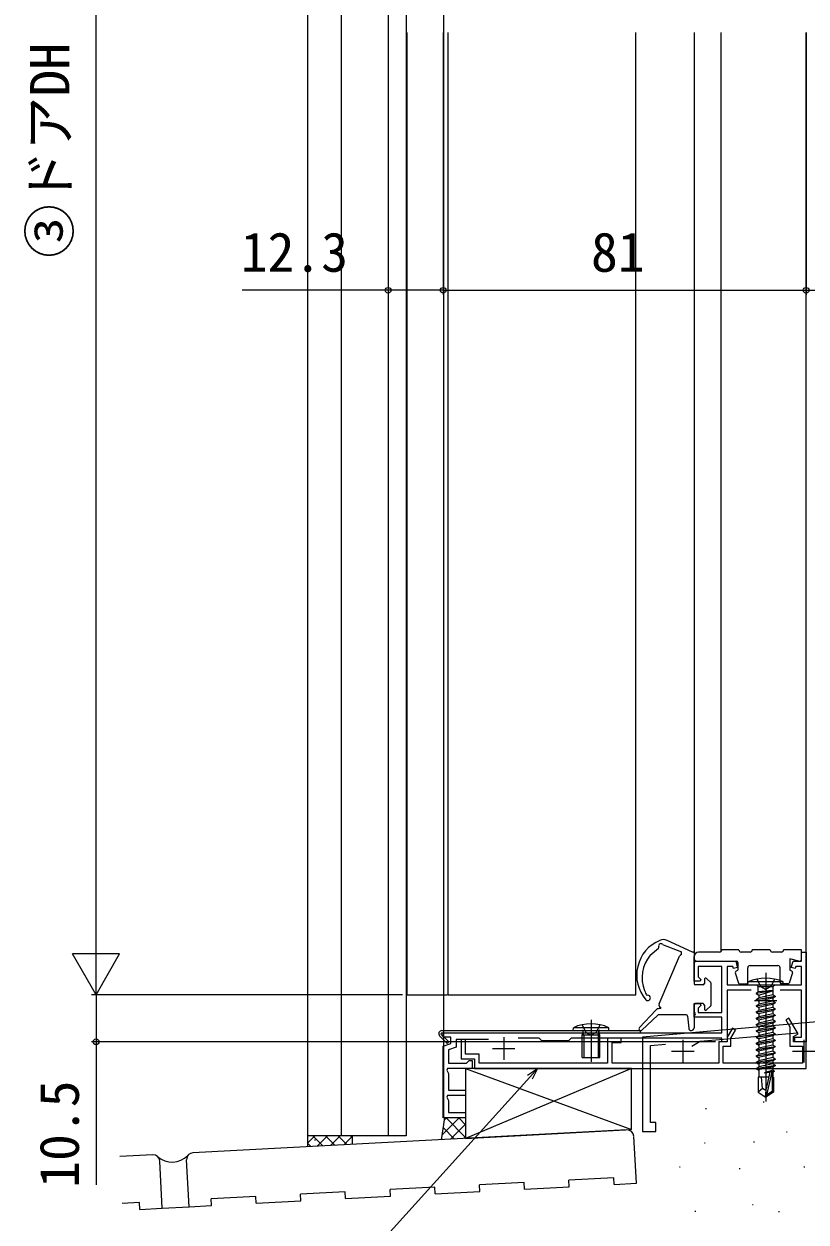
# Model space of a CAD drawing. Units: millimetres, scale not verified. Extents: x -525 to 525, y -783 to 779.
# Drawn here: x -236.5 to -61.9, y -234.6 to 32.7 of the extents above; entities that cross this region are included whole.
import ezdxf
from ezdxf.enums import TextEntityAlignment as Align

# ---------------------------------------------------------------- set-up
doc = ezdxf.new("R2010")
doc.units = ezdxf.units.MM
doc.header["$LTSCALE"] = 4
for name, color, linetype in [('0-3_YKK_11', 7, 'Continuous'), ('0-5_YKK_12', 2, 'Continuous'), ('0-6_YKK_13', 4, 'Continuous'), ('0-7_YKK_D', 6, 'Continuous'), ('0-9_YSS_K', 3, 'Continuous'), ('0-A_YSS_KE', 3, 'Continuous')]:
    doc.layers.add(name, color=color, linetype=linetype)
doc.styles.add('ＭＳ ゴシック', font='')
doc.styles.get('ＭＳ ゴシック').set_extended_font_data('MS Gothic')

msp = doc.modelspace()

# ---------------------------------------------------------------- linework, layer by layer
at = {"layer": '0-3_YKK_11'}
for p, q in [((-70.908, -182.71), (-70.908, -187.71)), ((-73.408, -185.21), (-68.408, -185.21)), ((-129.408, -193.41), (-129.408, -198.41)), ((-89.408, -194.01), (-89.408, -199.01)), ((-62.408, -194.01), (-62.408, -199.01)), ((-131.908, -195.91), (-126.908, -195.91)), ((-91.908, -196.51), (-86.908, -196.51)), ((-64.908, -196.51), (-59.908, -196.51))]:
    msp.add_line(p, q, dxfattribs=at)
for points in [[(-86.008, -179.886), (-85.372, -180.523), (-85.532, -180.91), (-86.908, -180.91), (-86.908, -176.41), (-77.608, -176.41), (-77.223, -177.844), (-78.093, -178.077), (-78.218, -177.61), (-79.508, -177.61), (-79.508, -181.71), (-62.908, -181.71), (-62.908, -177.61), (-64.198, -177.61), (-64.323, -178.077), (-65.193, -177.844), (-64.809, -176.41), (-62.908, -176.41), (-62.908, -174.41), (-61.908, -174.41), (-61.908, -194.41), (-64.408, -194.41), (-64.408, -193.41), (-62.908, -193.41), (-62.908, -182.91), (-67.675, -182.91)], [(-132.79, -193.91), (-140.008, -193.91), (-140.008, -195.632), (-141.708, -196.251), (-141.708, -199.21), (-137.708, -199.21), (-137.408, -198.91), (-137.108, -198.61), (-136.408, -198.61), (-136.408, -200.41), (-141.935, -200.41), (-142.131, -200.751), (-141.708, -201.484), (-141.708, -205.21), (-137.908, -205.21), (-137.908, -206.41), (-141.935, -206.41), (-142.131, -206.751), (-141.708, -207.484), (-141.708, -210.21), (-137.908, -210.21), (-137.908, -211.41), (-142.908, -211.41), (-142.908, -195.41), (-141.208, -194.792), (-141.208, -193.41), (-142.908, -193.41), (-142.908, -192.41), (-80.708, -192.41), (-80.708, -188.91), (-86.908, -188.91), (-86.908, -185.91), (-85.532, -185.91), (-85.372, -186.298), (-86.008, -186.935), (-86.008, -187.91), (-80.708, -187.91), (-80.708, -177.61), (-86.008, -177.61), (-86.008, -179.886)], [(-59.408, -181.41), (-59.408, -182.41), (-55.208, -182.41), (-55.208, -189.63), (-98.408, -193.41), (-98.408, -204.41), (-98.408, -214.41), (-95.408, -214.41), (-95.408, -212.41), (-96.608, -212.41), (-96.608, -195.26), (-93.252, -194.967)], [(-74.141, -182.91), (-79.508, -182.91), (-79.508, -194.41), (-80.708, -194.41), (-80.708, -193.61), (-114.308, -193.61), (-114.908, -194.21), (-120.908, -194.21), (-121.508, -193.61), (-126.175, -193.61)], [(-87.42, -195.362), (-85.572, -194.295), (-63.852, -192.394)]]:
    msp.add_lwpolyline(points, dxfattribs=at)
msp.add_lwpolyline([(-135.908, -200.41), (-61.908, -200.41), (-61.908, -194.41), (-64.708, -194.41), (-64.708, -193.21), (-63.698, -192.627), (-65.729, -189.11), (-66.422, -189.51), (-65.508, -191.093), (-65.508, -195.41), (-62.708, -195.41), (-62.708, -199.21), (-80.408, -199.21), (-80.408, -195.41), (-78.708, -195.41), (-78.708, -193.625), (-77.661, -191.81), (-78.353, -191.41), (-79.508, -193.41), (-79.508, -194.41), (-81.408, -194.41), (-81.408, -199.21), (-105.208, -199.21), (-105.208, -194.61), (-103.208, -194.61), (-103.208, -193.61), (-106.208, -193.61), (-106.208, -199.21), (-134.908, -199.21), (-134.908, -197.21), (-137.908, -197.21), (-137.908, -193.91), (-138.908, -193.91), (-138.908, -198.21), (-135.908, -198.21)], close=True, dxfattribs=at)
at = {"layer": '0-5_YKK_12'}
for p, q in [((-173.208, 55.537), (-173.208, -215.41)), ((-165.713, 55.537), (-165.713, -215.41)), ((-155.208, 55.537), (-155.208, -215.41)), ((-151.208, 55.537), (-151.208, -215.41)), ((-142.874, 55.537), (-142.82, -211.41)), ((-86.908, -176.41), (-80.908, -176.41)), ((-151.008, -183.91), (-142.008, -183.91)), ((-151.208, -215.41), (-173.208, -215.41))]:
    msp.add_line(p, q, dxfattribs=at)
for points in [[(-151.008, 30.817), (-151.008, -120.127), (-151.008, -183.41)], [(-86.908, 30.817), (-86.908, -120.127), (-86.908, -175.154)], [(-80.908, 30.817), (-80.908, -120.127), (-80.908, -174.31)], [(-61.908, -194.41), (-61.908, -120.127), (-61.908, 30.817)], [(-151.008, -13.918), (-151.008, -120.127), (-151.008, -183.91)]]:
    msp.add_lwpolyline(points, dxfattribs=at)
at = {"layer": '0-6_YKK_13'}
for p, q in [((-96.679, -175.099), (-94.869, -173.501)), ((-93.939, -172.678), (-89.725, -174.313)), ((-87.285, -174.448), (-92.935, -171.815)), ((-94.699, -185.965), (-90.122, -175.285)), ((-89.725, -174.949), (-89.725, -174.313)), ((-86.913, -174.586), (-86.908, -176.261)), ((-86.908, -176.41), (-86.908, -175.41)), ((-86.608, -176.261), (-86.908, -176.261)), ((-86.908, -176.41), (-77.408, -176.41)), ((-86.608, -176.261), (-86.608, -176.561)), ((-81.208, -174.41), (-85.908, -174.41)), ((-76.908, -173.91), (-80.708, -173.91)), ((-74.408, -174.41), (-76.408, -174.41)), ((-69.908, -173.91), (-73.908, -173.91)), ((-67.408, -174.41), (-69.408, -174.41)), ((-62.908, -173.91), (-66.908, -173.91)), ((-65.508, -175.91), (-65.508, -178.41)), ((-63.527, -176.396), (-65.508, -175.91)), ((-62.908, -175.91), (-62.908, -173.91)), ((-86.908, -176.561), (-86.908, -181.411)), ((-86.608, -176.561), (-86.908, -176.561)), ((-77.694, -179), (-76.974, -181.3)), ((-77.549, -178.646), (-77.108, -178.41)), ((-77.108, -176.71), (-77.108, -178.41)), ((-74.908, -181.21), (-74.908, -177.91)), ((-74.408, -177.41), (-68.208, -177.41)), ((-70.908, -179.055), (-70.908, -207.747)), ((-67.708, -181.21), (-67.708, -177.91)), ((-64.922, -179), (-65.642, -181.3)), ((-65.067, -178.646), (-65.508, -178.41)), ((-84.908, -181.711), (-86.608, -181.711)), ((-84.608, -180.511), (-84.608, -181.411)), ((-83.196, -181.199), (-84.096, -180.299)), ((-83.108, -186.211), (-83.108, -181.411)), ((-76.688, -181.51), (-75.208, -181.51)), ((-74.908, -181.71), (-74.83, -181.058)), ((-74.908, -181.71), (-66.908, -181.71)), ((-66.987, -181.058), (-74.83, -181.058)), ((-68.908, -180.399), (-69.763, -182.114)), ((-68.833, -181.71), (-69.233, -182.11)), ((-65.928, -181.51), (-67.408, -181.51)), ((-66.908, -181.71), (-66.987, -181.058)), ((-73.008, -183.56), (-69.408, -182.96)), ((-69.408, -183.06), (-73.008, -183.66)), ((-73.008, -183.56), (-73.008, -183.66)), ((-73.008, -183.56), (-73.008, -183.66)), ((-73.008, -183.66), (-72.458, -183.978)), ((-73.008, -184.96), (-68.808, -184.26)), ((-69.408, -182.96), (-72.583, -183.254)), ((-72.458, -183.978), (-69.408, -183.06)), ((-69.233, -183.915), (-72.458, -184.643)), ((-72.458, -183.978), (-72.458, -184.643)), ((-69.763, -182.114), (-70.908, -182.723)), ((-69.408, -182.96), (-69.408, -183.06)), ((-68.808, -184.36), (-69.358, -184.678)), ((-69.233, -183.915), (-69.233, -182.11)), ((-69.233, -183.915), (-68.808, -184.26)), ((-68.808, -184.26), (-68.808, -184.36)), ((-94.302, -187.011), (-94.733, -187.011)), ((-94.358, -187.011), (-94.733, -187.011)), ((-94.302, -187.011), (-94.302, -186.792)), ((-86.908, -186.211), (-86.908, -187.911)), ((-84.908, -185.911), (-86.608, -185.911)), ((-84.608, -186.211), (-84.608, -187.111)), ((-83.196, -186.423), (-84.096, -187.323)), ((-73.008, -184.96), (-72.458, -184.643)), ((-73.008, -184.96), (-73.008, -185.06)), ((-73.008, -186.36), (-68.808, -185.66)), ((-68.808, -185.76), (-73.008, -186.46)), ((-73.008, -186.36), (-72.458, -186.043)), ((-73.008, -186.36), (-73.008, -186.46)), ((-73.008, -186.46), (-72.458, -186.778)), ((-73.008, -187.76), (-68.808, -187.06)), ((-69.358, -184.678), (-72.458, -185.378)), ((-69.358, -185.343), (-72.458, -186.043)), ((-69.358, -185.343), (-72.458, -186.043)), ((-72.458, -185.378), (-72.458, -186.043)), ((-70.908, -186.428), (-72.458, -186.778)), ((-69.358, -186.743), (-72.458, -187.443)), ((-72.458, -186.778), (-72.458, -187.443)), ((-69.358, -186.078), (-70.908, -186.428)), ((-69.358, -184.678), (-69.358, -185.343)), ((-68.808, -185.66), (-69.358, -185.343)), ((-68.808, -185.76), (-69.358, -186.078)), ((-69.358, -186.078), (-69.358, -186.743)), ((-68.808, -187.06), (-69.358, -186.743)), ((-68.808, -185.66), (-68.808, -185.76)), ((-68.808, -187.06), (-68.808, -187.16)), ((-109.908, -189.485), (-109.908, -198.91)), ((-95.465, -187.33), (-99.101, -191.239)), ((-94.995, -188.492), (-98.535, -191.803)), ((-88.679, -188.411), (-94.79, -188.411)), ((-88.381, -188.68), (-88.105, -191.372)), ((-86.908, -188.511), (-86.908, -191.311)), ((-68.808, -187.16), (-73.008, -187.86)), ((-73.008, -187.76), (-72.458, -187.443)), ((-73.008, -187.76), (-73.008, -187.86)), ((-73.008, -187.86), (-72.458, -188.178)), ((-73.008, -189.16), (-68.808, -188.46)), ((-73.008, -189.16), (-72.458, -188.843)), ((-73.008, -189.16), (-73.008, -189.26)), ((-70.908, -187.828), (-72.458, -188.178)), ((-69.358, -188.143), (-72.458, -188.843)), ((-72.458, -188.178), (-72.458, -188.843)), ((-70.908, -189.228), (-72.458, -189.578)), ((-69.358, -189.543), (-72.458, -190.243)), ((-72.458, -189.578), (-72.458, -190.243)), ((-69.358, -187.478), (-70.908, -187.828)), ((-69.358, -188.878), (-70.908, -189.228)), ((-68.808, -188.46), (-69.358, -188.143)), ((-68.808, -188.56), (-69.358, -188.878)), ((-69.358, -188.878), (-69.358, -189.543)), ((-68.808, -189.86), (-69.358, -189.543)), ((-68.808, -188.46), (-68.808, -188.56)), ((-143.301, -192.41), (-143.415, -192.688)), ((-143.301, -192.41), (-98.91, -192.41)), ((-143.21, -191.91), (-98.91, -191.91)), ((-113.908, -191.91), (-113.852, -191.268)), ((-113.908, -191.91), (-105.908, -191.91)), ((-105.964, -191.268), (-113.852, -191.268)), ((-111.908, -190.623), (-111.053, -192.353)), ((-111.908, -192.91), (-111.649, -192.177)), ((-111.529, -192.91), (-111.64, -192.084)), ((-111.053, -192.353), (-109.908, -192.962)), ((-108.763, -192.353), (-109.908, -192.962)), ((-107.908, -190.623), (-108.763, -192.353)), ((-108.287, -192.91), (-108.176, -192.084)), ((-107.908, -192.91), (-108.167, -192.177)), ((-105.908, -191.91), (-105.964, -191.268)), ((-98.91, -191.91), (-98.91, -192.41)), ((-73.008, -190.56), (-68.808, -189.86)), ((-68.808, -189.96), (-73.008, -190.66)), ((-73.008, -190.56), (-72.458, -190.243)), ((-73.008, -190.56), (-73.008, -190.66)), ((-73.008, -190.66), (-72.458, -190.978)), ((-73.008, -191.96), (-68.808, -191.26)), ((-73.008, -191.96), (-72.458, -191.643)), ((-73.008, -191.96), (-73.008, -192.06)), ((-70.908, -190.628), (-72.458, -190.978)), ((-69.358, -190.943), (-72.458, -191.643)), ((-72.458, -190.978), (-72.458, -191.643)), ((-70.908, -192.028), (-72.458, -192.378)), ((-69.358, -192.343), (-72.458, -193.043)), ((-72.458, -192.378), (-72.458, -193.043)), ((-69.358, -190.278), (-70.908, -190.628)), ((-68.808, -189.96), (-69.358, -190.278)), ((-69.358, -190.278), (-69.358, -190.943)), ((-68.808, -191.26), (-69.358, -190.943)), ((-69.358, -191.678), (-69.358, -192.343)), ((-68.808, -192.66), (-69.358, -192.343)), ((-68.808, -189.86), (-68.808, -189.96)), ((-68.808, -191.26), (-68.808, -191.36)), ((-142, -194.81), (-143.705, -193.105)), ((-141.646, -194.457), (-143.415, -192.688)), ((-142, -194.81), (-141.646, -194.457)), ((-111.908, -197.91), (-111.908, -192.91)), ((-107.908, -192.91), (-111.908, -192.91)), ((-111.529, -192.91), (-111.529, -197.91)), ((-108.287, -192.91), (-108.287, -197.91)), ((-73.008, -193.36), (-68.808, -192.66)), ((-68.808, -192.76), (-73.008, -193.46)), ((-73.008, -193.36), (-72.458, -193.043)), ((-73.008, -193.36), (-73.008, -193.46)), ((-73.008, -193.46), (-72.458, -193.778)), ((-73.008, -194.76), (-68.808, -194.06)), ((-68.808, -194.16), (-73.008, -194.86)), ((-73.008, -194.76), (-72.458, -194.443)), ((-73.008, -194.76), (-73.008, -194.86)), ((-73.008, -194.86), (-72.588, -195.103)), ((-69.358, -194.478), (-72.588, -195.103)), ((-70.908, -193.428), (-72.458, -193.778)), ((-69.358, -193.743), (-72.458, -194.443)), ((-72.458, -193.778), (-72.458, -194.443)), ((-72.458, -195.078), (-72.458, -195.843)), ((-69.358, -195.143), (-72.458, -195.843)), ((-69.358, -193.078), (-70.908, -193.428)), ((-68.808, -194.06), (-69.358, -193.743)), ((-68.808, -194.16), (-69.358, -194.478)), ((-69.358, -194.478), (-69.358, -195.143)), ((-68.808, -195.46), (-69.358, -195.143)), ((-68.808, -192.66), (-68.808, -192.76)), ((-68.808, -194.06), (-68.808, -194.16)), ((-73.008, -196.16), (-68.808, -195.46)), ((-68.808, -195.56), (-73.008, -196.26)), ((-73.008, -196.16), (-72.458, -195.843)), ((-73.008, -197.56), (-68.808, -196.86)), ((-68.808, -196.96), (-73.008, -197.66)), ((-73.008, -197.56), (-72.458, -197.243)), ((-69.358, -195.878), (-72.588, -196.503)), ((-69.358, -197.278), (-72.588, -197.903)), ((-72.458, -196.478), (-72.458, -197.243)), ((-69.358, -196.543), (-72.458, -197.243)), ((-68.808, -195.56), (-69.358, -195.878)), ((-69.358, -195.878), (-69.358, -196.543)), ((-68.808, -196.86), (-69.358, -196.543)), ((-68.808, -196.96), (-69.358, -197.278)), ((-69.358, -197.278), (-69.358, -197.943)), ((-68.808, -195.46), (-68.808, -195.56)), ((-68.808, -196.86), (-68.808, -196.96)), ((-73.008, -198.96), (-68.808, -198.26)), ((-68.808, -198.36), (-73.008, -199.06)), ((-73.008, -198.96), (-72.458, -198.643)), ((-73.008, -200.36), (-68.808, -199.66)), ((-68.808, -199.76), (-73.008, -200.46)), ((-73.008, -200.36), (-72.458, -200.043)), ((-69.358, -198.678), (-72.588, -199.303)), ((-69.358, -200.078), (-72.588, -200.703)), ((-72.458, -197.878), (-72.458, -198.643)), ((-69.358, -197.943), (-72.458, -198.643)), ((-72.458, -199.278), (-72.458, -200.043)), ((-69.358, -199.343), (-72.458, -200.043)), ((-68.808, -198.26), (-69.358, -197.943)), ((-68.808, -198.36), (-69.358, -198.678)), ((-69.358, -198.678), (-69.358, -199.343)), ((-68.808, -199.66), (-69.358, -199.343)), ((-68.808, -199.76), (-69.358, -200.078)), ((-69.358, -200.078), (-69.358, -200.743)), ((-68.808, -198.26), (-68.808, -198.36)), ((-68.808, -199.66), (-68.808, -199.76)), ((-72.608, -202.31), (-72.608, -205.665)), ((-70.25, -202.31), (-72.608, -202.31)), ((-72.458, -200.678), (-72.458, -202.31)), ((-71.608, -204.81), (-71.858, -202.31)), ((-71.208, -201.312), (-69.949, -201.102)), ((-70, -201.21), (-71.208, -201.412)), ((-70.013, -201.267), (-71.208, -201.412)), ((-71.208, -201.312), (-71.208, -201.412)), ((-69.999, -201.204), (-70.908, -205.204)), ((-69.565, -201.101), (-70.758, -206.349)), ((-69.626, -201.048), (-69.008, -200.945)), ((-69.508, -201.259), (-69.508, -205.505)), ((-69.208, -202.31), (-69.508, -202.31)), ((-69.228, -202.31), (-69.228, -201.172)), ((-69.208, -202.31), (-69.208, -205.665)), ((-71.608, -204.81), (-72.608, -205.665)), ((-72.608, -205.665), (-71.058, -206.71)), ((-70.908, -205.311), (-71.608, -204.81)), ((-70.908, -205.204), (-71.058, -206.71)), ((-70.908, -205.204), (-70.908, -206.71)), ((-69.508, -205.505), (-70.758, -206.349)), ((-69.208, -205.665), (-70.758, -206.71)), ((-69.208, -205.665), (-69.508, -205.505)), ((-71.058, -206.71), (-70.758, -206.71)), ((-70.758, -206.349), (-70.758, -206.71))]:
    msp.add_line(p, q, dxfattribs=at)
for points in [[(-141.908, 30.817), (-141.908, -120.127), (-141.908, -183.91), (-99.908, -183.91), (-99.908, -120.127), (-99.908, 30.817)], [(-72.983, -181.71), (-72.583, -182.11), (-69.233, -182.11)], [(-72.908, -180.399), (-72.053, -182.114), (-70.908, -182.723)], [(-73.008, -183.56), (-72.583, -183.254), (-72.583, -182.11)], [(-68.808, -184.36), (-73.008, -185.06), (-72.458, -185.378)], [(-68.808, -188.56), (-73.008, -189.26), (-72.458, -189.578)], [(-68.808, -187.16), (-69.358, -187.478), (-69.358, -188.143)], [(-68.808, -191.36), (-73.008, -192.06), (-72.458, -192.378)], [(-68.808, -191.36), (-69.358, -191.678), (-70.908, -192.028)], [(-111.908, -197.91), (-107.908, -197.91), (-107.908, -192.91)], [(-68.808, -192.76), (-69.358, -193.078), (-69.358, -193.743)], [(-73.008, -196.16), (-73.008, -196.26), (-72.588, -196.503)], [(-73.008, -197.56), (-73.008, -197.66), (-72.588, -197.903)], [(-73.008, -198.96), (-73.008, -199.06), (-72.588, -199.303)], [(-73.008, -200.36), (-73.008, -200.46), (-72.588, -200.703)], [(-69.008, -200.945), (-69.358, -200.743), (-71.208, -201.312)], [(-69.008, -200.945), (-69.008, -201.045), (-69.542, -201.134)], [(-69.008, -201.045), (-69.228, -201.172), (-69.508, -201.206)]]:
    msp.add_lwpolyline(points, dxfattribs=at)
for centre, radius, start, end in [((-91.269, -179.563), 8.444, 112.92748, 220.39738), ((-95.068, -173.276), 0.3, 311.4363, 19.41199), ((-94.313, -173.01), 0.5, 41.62373, 181.41199), ((-94.313, -173.01), 0.5, 59.62373, 199.41199), ((-93.78, -173.628), 2, 65.01584, 112.92748), ((-90.62, -180.138), 7.881, 140.25352, 201.26553), ((-89.575, -175.53), 0.6, 104.47751, 155.84269), ((-87.177, -174.728), 0.3, 28.22039, 111.03964), ((-85.908, -175.41), 1, 90, 180), ((-81.208, -173.91), 0.5, 270, 0), ((-77.408, -176.71), 0.3, 0, 90), ((-76.408, -173.91), 0.5, 180, 270), ((-74.408, -173.91), 0.5, 270, 0), ((-69.408, -173.91), 0.5, 180, 270), ((-67.408, -173.91), 0.5, 270, 0), ((-63.408, -175.91), 0.5, 256.22585, 0), ((-77.408, -178.91), 0.3, 118.07249, 197.39159), ((-74.408, -177.91), 0.5, 90, 180), ((-68.208, -177.91), 0.5, 0, 90), ((-65.208, -178.91), 0.3, 342.60841, 61.92751), ((-86.608, -181.411), 0.3, 180, 270), ((-84.908, -181.411), 0.3, 270, 0), ((-84.308, -180.511), 0.3, 45, 180), ((-83.408, -181.411), 0.3, 0, 45), ((-76.688, -181.21), 0.3, 197.39159, 270), ((-75.208, -181.21), 0.3, 270, 0), ((-70.908, -189.71), 9.5, 65.61796, 114.38204), ((-67.408, -181.21), 0.3, 180, 270), ((-65.928, -181.21), 0.3, 270, 342.60841), ((-90.498, -180.123), 8, 201.04739, 209.59641), ((-97.251, -184.638), 0.6, 221.49169, 109.81496), ((-94.733, -188.011), 1, 90, 137.06734), ((-94.152, -186.211), 0.6, 155.84269, 255.52249), ((-86.608, -186.211), 0.3, 90, 180), ((-84.908, -186.211), 0.3, 0, 90), ((-84.308, -187.111), 0.3, 180, 315), ((-83.408, -186.211), 0.3, 315, 0), ((-94.79, -188.711), 0.3, 90, 133.08541), ((-88.679, -188.711), 0.3, 5.84484, 90), ((-86.908, -188.211), 0.3, 270, 90), ((-143.21, -192.61), 0.7, 90, 225.00044), ((-109.908, -199.91), 9.5, 65.47227, 114.52773), ((-111.838, -192.11), 0.2, 340.57815, 90), ((-107.978, -192.11), 0.2, 90, 199.42185), ((-98.808, -191.511), 0.4, 137.06734, 313.08541), ((-87.508, -191.311), 0.6, 185.84484, 0), ((-69.757, -201.259), 0.248, 0, 167.19096)]:
    msp.add_arc(centre, radius, start, end, dxfattribs=at)
at = {"layer": '0-7_YKK_D'}
for p, q in [((-220.396, -173.41), (-220.396, 201.589)), ((-155.208, 31.645), (-155.208, -27.713)), ((-142.908, 30.817), (-142.908, -27.713)), ((-142.908, 29.817), (-142.908, -27.713)), ((-61.908, 30.817), (-61.908, -27.713)), ((-61.908, 30.817), (-61.908, -27.713)), ((-142.908, -26.713), (-61.908, -26.713)), ((-61.908, -26.713), (1.092, -26.713)), ((-220.396, -183.91), (-220.396, -165.724)), ((-220.396, -183.91), (-225.646, -174.817)), ((-215.146, -174.817), (-225.646, -174.817)), ((-220.396, -183.91), (-215.146, -174.817)), ((-152.008, -183.91), (-221.396, -183.91)), ((-152.008, -183.91), (-221.396, -183.91)), ((-82.108, -194.41), (-221.396, -194.41))]:
    msp.add_line(p, q, dxfattribs=at)
for points in [[(-142.908, -26.713), (-155.208, -26.713), (-187.758, -26.713)], [(-220.396, -183.91), (-220.396, -194.41), (-220.396, -226.36)], [(-121.85, -200.41), (-123.559, -202.303), (-195.55, -282.005)], [(-124.066, -201.845), (-121.85, -200.41), (-123.052, -202.761)]]:
    msp.add_lwpolyline(points, dxfattribs=at)
for centre in [(-155.208, -26.713), (-142.908, -26.713), (-142.908, -26.713), (-61.908, -26.713), (-61.908, -26.713), (-220.396, -194.41)]:
    msp.add_circle(centre, 0.637, dxfattribs=at)
at = {"layer": '0-9_YSS_K'}
for p, q in [((-100.908, -200.41), (-137.908, -215.985)), ((-71.484, -207.819), (-71.284, -207.819)), ((-84.355, -209.338), (-84.155, -209.338)), ((-142.608, -211.41), (-143.363, -216.271)), ((-143.2, -215.249), (-139.362, -211.41)), ((-140.374, -216.114), (-142.938, -213.55)), ((-142.684, -211.904), (-142.19, -211.41)), ((-137.908, -215.752), (-142.25, -211.41)), ((-141.285, -216.162), (-137.908, -212.785)), ((-137.908, -212.924), (-139.421, -211.41)), ((-173.208, -215.41), (-173.208, -217.835)), ((-173.208, -215.41), (-173.208, -217.835)), ((-173.208, -217.067), (-171.551, -215.41)), ((-173.208, -217.067), (-171.551, -215.41)), ((-169.79, -217.656), (-172.036, -215.41)), ((-169.79, -217.656), (-172.036, -215.41)), ((-171.626, -216.271), (-171.426, -216.271)), ((-171.033, -217.721), (-168.722, -215.41)), ((-171.033, -217.721), (-168.722, -215.41)), ((-167.103, -217.515), (-169.208, -215.41)), ((-167.103, -217.515), (-169.208, -215.41)), ((-168.048, -217.565), (-165.894, -215.41)), ((-168.048, -217.565), (-165.894, -215.41)), ((-164.415, -217.374), (-166.379, -215.41)), ((-164.415, -217.374), (-166.379, -215.41)), ((-165.063, -217.408), (-163.208, -215.553)), ((-165.063, -217.408), (-163.208, -215.553)), ((-163.208, -215.754), (-163.551, -215.41)), ((-163.208, -215.754), (-163.551, -215.41)), ((-163.208, -215.41), (-163.208, -217.311)), ((-163.208, -215.41), (-163.208, -217.311)), ((-143.062, -216.255), (-143.316, -216.001)), ((-138.3, -216.006), (-137.908, -215.613)), ((-66.301, -214.533), (-66.101, -214.533)), ((-172.478, -217.797), (-173.208, -217.067)), ((-172.478, -217.797), (-173.208, -217.067)), ((-84.592, -217.002), (-84.392, -217.002)), ((-73.606, -216.716), (-73.406, -216.716)), ((-90.188, -222.328), (-89.988, -222.328)), ((-76.823, -222.726), (-76.623, -222.726)), ((-62.409, -222.328), (-62.209, -222.328)), ((-144.795, -226.86), (-154.781, -227.384)), ((-144.716, -228.358), (-144.795, -226.86)), ((-124.822, -225.814), (-134.808, -226.337)), ((-134.73, -227.835), (-134.808, -226.337)), ((-124.744, -227.312), (-124.822, -225.814)), ((-104.849, -224.767), (-114.836, -225.29)), ((-104.771, -226.265), (-104.849, -224.767)), ((-104.771, -226.265), (-99.78, -226.003)), ((-194.648, -230.975), (-194.726, -229.477)), ((-184.661, -230.452), (-174.675, -229.929)), ((-174.675, -229.929), (-174.754, -228.431)), ((-164.689, -229.405), (-154.702, -228.882)), ((-154.702, -228.882), (-154.781, -227.384)), ((-144.716, -228.358), (-134.73, -227.835)), ((-210.704, -230.315), (-214.573, -230.517)), ((-210.626, -231.813), (-210.704, -230.315)), ((-210.626, -231.813), (-205.632, -231.551)), ((-205.632, -231.551), (-199.641, -231.237)), ((-199.641, -231.237), (-194.648, -230.975)), ((-86.748, -232.23), (-86.548, -232.23)), ((-73.876, -230.711), (-73.676, -230.711)), ((-68.062, -232.272), (-67.862, -232.272))]:
    msp.add_line(p, q, dxfattribs=at)
for points in [[(-137.908, -200.41), (-100.908, -214.016), (-100.908, -200.41)], [(-124.744, -227.312), (-114.757, -226.788), (-114.836, -225.29)], [(-184.661, -230.452), (-184.74, -228.954), (-194.726, -229.477)], [(-164.689, -229.405), (-164.767, -227.907), (-174.754, -228.431)]]:
    msp.add_lwpolyline(points, dxfattribs=at)
msp.add_lwpolyline([(-137.908, -215.985), (-100.908, -214.016), (-100.908, -200.41), (-137.908, -200.41)], close=True, dxfattribs=at)
msp.add_arc((-203.414, -216.398), 4.881, 228.06649, 315.93975, dxfattribs=at)
at = {"layer": '0-A_YSS_KE'}
for p, q in [((-101.906, -214.098), (-198.771, -219.175)), ((-99.78, -226.003), (-100.33, -215.518)), ((-207.758, -219.646), (-215.122, -220.032)), ((-205.632, -231.551), (-206.182, -221.065)), ((-199.641, -231.237), (-200.19, -220.751))]:
    msp.add_line(p, q, dxfattribs=at)
for centre, start, end in [((-101.827, -215.596), 3, 93), ((-198.692, -220.673), 93, 183), ((-207.68, -221.144), 3, 93)]:
    msp.add_arc(centre, 1.5, start, end, dxfattribs=at)

# ---------------------------------------------------------------- texts
at = {"layer": '0-7_YKK_D', "style": 'ＭＳ ゴシック'}
for s, p in [('③ドアDH', (-223.71, -19.49)), ('10.5', (-221.596, -227.001))]:
    msp.add_text(s, height=8.798, rotation=90, dxfattribs=at).set_placement(p, align=Align.BOTTOM_LEFT)
for s, p in [('12.3', (-188.099, -25.213)), ('81', (-109.908, -25.213))]:
    msp.add_text(s, height=8.798, dxfattribs=at).set_placement(p, align=Align.BOTTOM_LEFT)

doc.saveas('drawing.dxf')
